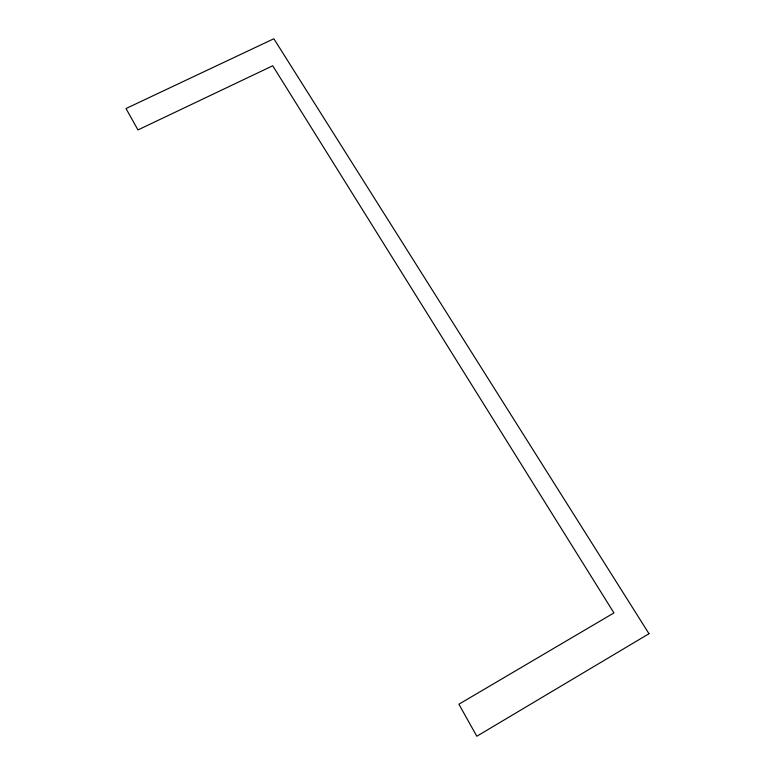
<?xml version="1.0" encoding="UTF-8"?>
<svg xmlns="http://www.w3.org/2000/svg" width="775" height="775" viewBox="0 0 775 775"><rect width="100%" height="100%" fill="white"/><g stroke="black" fill="none" stroke-linecap="round" stroke-linejoin="round"><path stroke-width="1.16" d="M648.995 633.717L476.809 736.25L458.897 704.213L613.936 612.918L272.732 65.778L137.96 129.929L126.005 108.529L273.856 38.75L648.995 633.717"/></g></svg>
